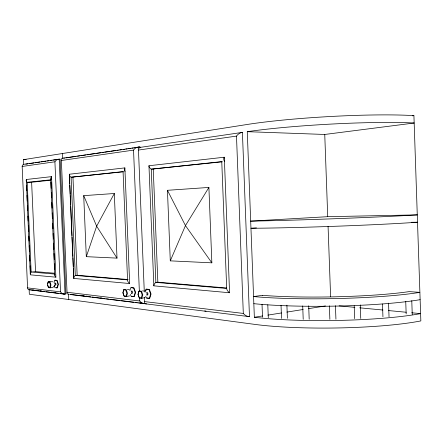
<?xml version="1.0" encoding="UTF-8"?>
<svg xmlns="http://www.w3.org/2000/svg" width="443" height="443" viewBox="0 0 443 443"><rect width="100%" height="100%" fill="white"/><g stroke="black" fill="none" stroke-linecap="round" stroke-linejoin="round"><path stroke-width="0.66" d="M55.89 277.18L30.501 274.854L30.312 274.438L26.303 179.498L51.532 176.641L55.89 277.18L55.087 276.216A2.702 2.171 40 0 1 54.744 275.131L50.718 179.875M50.995 178.435L50.618 180.174M51.1 178.523L51.532 176.641L51.083 177.637A2.06 1.811 81 0 0 51.133 178.706L51.659 179.692M47.717 283.963L48.287 281.632L52.927 281.776M47.772 285.165L48.547 287.64L50.236 287.834L50.956 284.91L49.976 281.803L48.287 281.632M54.04 282.617L54.639 280.203L56.765 280.413L57.994 284.273L57.086 287.911L54.96 287.668L54.351 285.746M50.236 287.834L53.166 287.225L55.032 285.176L55.27 284.223L54.949 283.215L54.389 283.16M55.796 285.098L56.034 284.146L55.713 283.138L55.159 283.083M126.488 296.583L127.479 293.222L126.2 289.611L123.94 289.379L122.966 292.729L124.228 296.323L126.488 296.583L129.627 295.852M129.86 290.652L130.74 287.679L133.581 287.956L135.187 292.441L133.936 296.616L131.095 296.295L130.419 294.385M131.516 293.454L131.842 292.363L131.421 291.189M51.144 177.815L51.532 176.641M141.771 298.338L142.823 294.888L141.478 291.178L139.096 290.935L138.061 294.368L139.39 298.061L141.771 298.338L144.95 297.58M145.038 292.219L145.969 289.174L148.959 289.467L150.653 294.074L149.324 298.36L146.328 298.023L145.703 296.306M145.825 290.951L146.384 289.124L149.38 289.417L151.069 294.025L149.745 298.311L146.749 297.967M146.827 295.11L147.17 293.991L146.733 292.79M86.307 256.669L96.646 226.19L114.311 193.508L83.71 195.645L86.307 256.669L117.007 258.114L114.311 193.508M170.284 260.855L185.462 225.603L208.902 187.439L167.443 190.302L170.284 260.855L211.859 262.837L208.902 187.439M124.577 168.556L124.876 167.891L69.352 174.226L69.767 183.889M64.124 294.113L61.97 293.399L60.536 291.865L54.91 161.789L56.588 159.879L59.196 159.126L60.115 159.131L65.929 294.002L64.124 294.113L29.299 289.788L28.075 289.224L27.599 288.482L22.15 166.147L22.599 165.034L24.143 164.231L59.196 159.126L65.021 294.102L60.281 293.515M223.936 157.996L224.302 157.215L148.959 165.737L153.854 285.846L229.563 292.757L224.302 157.215L223.793 158.55A2.774 2.077 84.4 0 0 223.853 159.989L224.463 161.335M247.272 131.682L324.752 134.462L414.172 123.01A108.275 8.866 -3.2 0 0 247.272 131.682L254.354 317.26L262.483 315.97M267.904 315.106L281.455 312.952M286.876 312.088L303.134 309.496M308.555 308.638L325.494 305.941M23.612 164.491L23.401 159.663L246.995 124.505A108.297 9.74 -3.3 0 1 413.923 115.64L420.85 320.915A107.765 14.558 -0.8 0 1 254.625 324.365L29.332 294.246L29.122 289.417M69.512 294.285A4.292 2.287 -27.6 0 1 67.043 292.269L61.361 160.482A4.308 2.414 23.4 0 1 63.654 158.085L140.088 146.96L138.044 147.259M65.935 157.891L67.292 157.691M68.654 157.492L76.141 156.39M77.497 156.185L79.541 155.886M80.897 155.687L85.66 154.984M87.022 154.784L88.384 154.585M89.746 154.38L94.509 153.682M95.865 153.477L100.627 152.78M101.99 152.575L103.352 152.375M104.709 152.176L109.471 151.473M110.833 151.273L115.595 150.57M116.958 150.371L118.314 150.171M119.676 149.967L121.72 149.668M123.076 149.468L124.439 149.269M125.801 149.064L127.163 148.865M128.52 148.665L130.563 148.366M131.925 148.161L133.282 147.962M134.644 147.763L136.688 147.464M25.838 164.159L27.854 163.86M29.199 163.666L33.901 162.974M35.246 162.78L39.953 162.088M41.293 161.889L46 161.202M47.346 161.003L48.686 160.809M50.031 160.61L52.047 160.316M53.393 160.117L58.099 159.425M139.822 147.441L242.415 132.391L249.475 316.662L70.443 294.556M61.361 160.482L133.542 150.116A4.862 3.073 -33.8 0 1 139.096 146.943L139.152 148.322M22.167 166.463L54.91 161.789M144.268 291.278L138.471 150.061L236.49 136.101A5.765 3.311 -38.6 0 1 242.415 132.391M412.555 115.828L413.923 115.64M226.694 288L157.846 282.185L155.858 282.401A4.845 2.425 -31.4 0 0 153.854 285.846M69.352 174.226A4.253 2.431 23.9 0 0 71.09 177.222L123.658 171.751M50.812 179.786L27.195 182.311L26.43 181.403A2.614 1.933 33.8 0 1 26.12 180.417M148.959 165.737A4.856 2.592 27.5 0 0 151.246 169.16L222.48 161.778M30.24 273.979A2.603 1.883 -37.6 0 1 30.467 272.993L31.148 272.035L27.195 182.311L31.625 182.25L50.624 180.235M128.127 279.544L77.154 275.253L75.299 275.43A4.236 2.309 -28.1 0 0 73.82 278.442L129.666 283.531L124.876 167.891L124.4 169.032A2.365 1.949 83 0 0 124.45 170.262L125.026 171.402M54.661 273.242L35.545 271.637L31.148 272.035L54.904 274.073L54.744 275.131M256.458 227.907L250.954 228.267A107.992 2.902 -2 0 0 417.516 222.22L411.32 222.292M30.495 289.827L29.675 289.838M327.72 216.682L250.683 221.129A108.014 2.038 -2.1 0 0 417.273 214.888L327.72 216.682L324.752 134.462M23.401 159.663L26.154 159.674M63.654 158.085L64.573 158.096M127.551 279.871L75.299 275.43L71.09 177.222L123.06 171.613L127.551 279.871A4.64 3.007 28.9 0 0 129.666 283.531M226.689 288.432L155.858 282.401L151.246 169.16L221.76 161.623L226.689 288.432A5.466 3.273 34.1 0 0 229.563 292.757M339.133 305.864L354.876 307.359M359.672 307.819L382.946 310.034M388.428 310.554L406.225 312.254M411.702 312.775L420.606 313.622A107.782 13.7 -0.9 0 1 254.354 317.26M55.015 280.164L57.147 280.375L58.382 284.234L57.468 287.867L56.405 287.751M131.15 287.629L133.991 287.911L135.602 292.391L134.351 296.566L131.51 296.245M127.313 289.34L129.367 289.55M142.519 290.89L144.684 291.112M131.505 291.018L132.247 291.095L132.667 292.264L132.341 293.355L131.599 293.277M146.788 292.607L147.569 292.685L148.006 293.892L147.663 295.01L146.882 294.922M54.478 285.115L55.032 285.176M67.043 292.269L139.755 300.974A4.845 3.195 30.2 0 0 145.525 303.643L138.681 302.802M144.523 297.48L144.689 301.611L243.307 313.428A5.742 3.478 35.6 0 0 249.47 316.601M27.527 287.884L60.536 291.865M71.794 294.351L73.167 294.517M79.336 295.276L80.709 295.442M82.763 295.697L84.131 295.863M86.191 296.112L87.559 296.284M100.583 297.879L101.956 298.05M111.547 299.224L112.921 299.396M140.337 302.757L141.71 302.929M144.451 303.261L145.819 303.433M70.199 294.368L90.743 296.899M92.111 297.065L105.124 298.671M106.492 298.837L108.546 299.091M109.919 299.258L119.505 300.437M120.873 300.609L133.886 302.209M135.253 302.381L137.308 302.63M204.677 310.969L206.05 311.141M32.721 289.905L34.078 290.071M36.786 290.403L38.142 290.569M40.175 290.824L41.531 290.99M43.564 291.239L44.92 291.405M51.023 292.159L52.374 292.33M54.411 292.579L55.763 292.745M31.171 289.91L44.71 291.588M46.066 291.754L58.93 293.349M211.859 262.837L185.462 225.603L167.443 190.302M117.007 258.114L96.646 226.19L83.71 195.645M31.625 182.25L35.545 271.637M26.303 179.498L26.364 180.882M26.574 185.717L26.79 190.556M27.001 195.391L27.244 200.917M27.46 205.757L27.671 210.591M27.915 216.118L28.13 220.957M28.341 225.792L28.585 231.324M28.801 236.158L29.011 240.992M29.227 245.832L29.471 251.358M29.653 255.506L29.891 261.032M30.107 265.866L30.351 271.398M72.957 177.2L77.154 275.253M69.822 185.274L70.21 194.244M70.265 195.623L70.653 204.594M70.714 205.978L71.539 225.299M71.6 226.683L71.987 235.654M72.043 237.033L72.873 256.359M72.934 257.737L73.317 266.708M73.377 268.093L73.82 278.442M69.313 174.697L73.743 278.005M62.48 153.516L62.69 158.339M68.532 294.008L68.765 299.518M50.923 182.245L51.178 188.214M51.36 192.334L51.598 197.833M51.803 202.639L52.047 208.132M52.252 212.939L52.49 218.438M52.7 223.244L52.938 228.738M53.149 233.55L53.387 239.043M53.564 243.163L53.83 249.343M54.013 253.468L54.279 259.648M54.456 263.768L54.699 269.261M153.25 169.154L157.846 282.185M133.542 150.116L139.357 291.328M139.639 298.217L139.755 300.974M286.903 305.161L287.391 318.29M281.028 305.299L281.521 318.417M267.799 304.801L268.292 317.703M262.023 304.258L262.511 317.149M236.49 136.101L243.307 313.428M360.275 304.939L360.752 318.484M354.195 305.759L354.649 318.617M335.445 305.676L335.932 319.193M328.069 226.334L330.616 296.788M329.382 305.82L329.869 319.32M308.693 305.797L309.186 319.193M302.707 305.941L303.206 319.32M411.774 300.692L412.25 314.624M405.733 301.306L406.165 313.877M388.561 303.15L389.032 316.728M382.497 303.97L382.94 316.751M420.13 299.667A107.81 12.055 -1 0 1 253.833 303.671M146.55 303.904A4.884 2.392 -30.8 0 1 144.689 301.611M138.471 150.061A4.906 2.564 26.8 0 1 140.132 147.397M48.088 282.053L47.467 284.6L48.315 287.308L49.793 287.479L50.419 284.921L49.566 282.202L48.088 282.053M123.752 289.866L122.894 292.801L124.007 295.946L125.978 296.173L126.848 293.233L125.729 290.071L123.752 289.866M138.908 291.433L138 294.445L139.168 297.679L141.251 297.917L142.17 294.9L140.996 291.649L138.908 291.433M262.494 295.337L253.562 296.561A107.826 11.191 -1.1 0 0 419.886 292.363L409.194 291.61A99.819 10.272 -1.1 0 1 262.494 295.337"/></g></svg>
